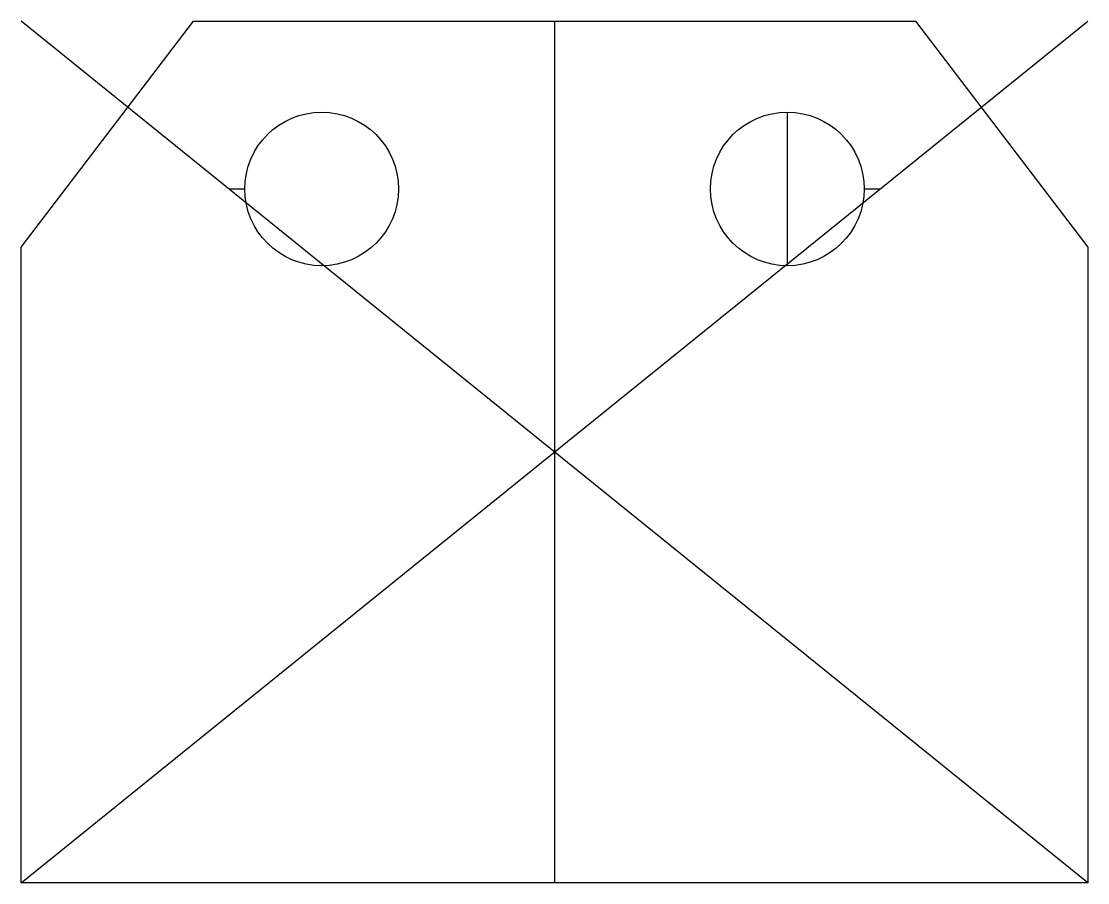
# Model space of a CAD drawing. Header units: millimetres. Extents: x -22.9 to 22.9, y -18.5 to 18.5.
import ezdxf

# ---------------------------------------------------------------- set-up
doc = ezdxf.new("R2010")
doc.units = ezdxf.units.MM
doc.layers.get('0').update_dxf_attribs({"linetype": 'CONTINUOUS'})

msp = doc.modelspace()

# ---------------------------------------------------------------- linework, layer by layer
for p, q in [((22.9, -18.5), (-22.9, 18.5)), ((-22.9, -18.5), (22.9, 18.5)), ((0, 18.5), (0, -18.5)), ((10, 14.6), (10, 8)), ((-13.988, 11.3), (-13.3, 11.3)), ((13.3, 11.3), (13.988, 11.3)), ((-10, 8.079), (-10, 8))]:
    msp.add_line(p, q)
msp.add_lwpolyline([(22.9, -18.5), (-22.9, -18.5), (-22.9, 8.8), (-15.5, 18.5), (15.5, 18.5), (22.9, 8.8)], close=True)
for centre in [(-10, 11.3), (10, 11.3)]:
    msp.add_circle(centre, 3.3)

doc.saveas('drawing.dxf')
